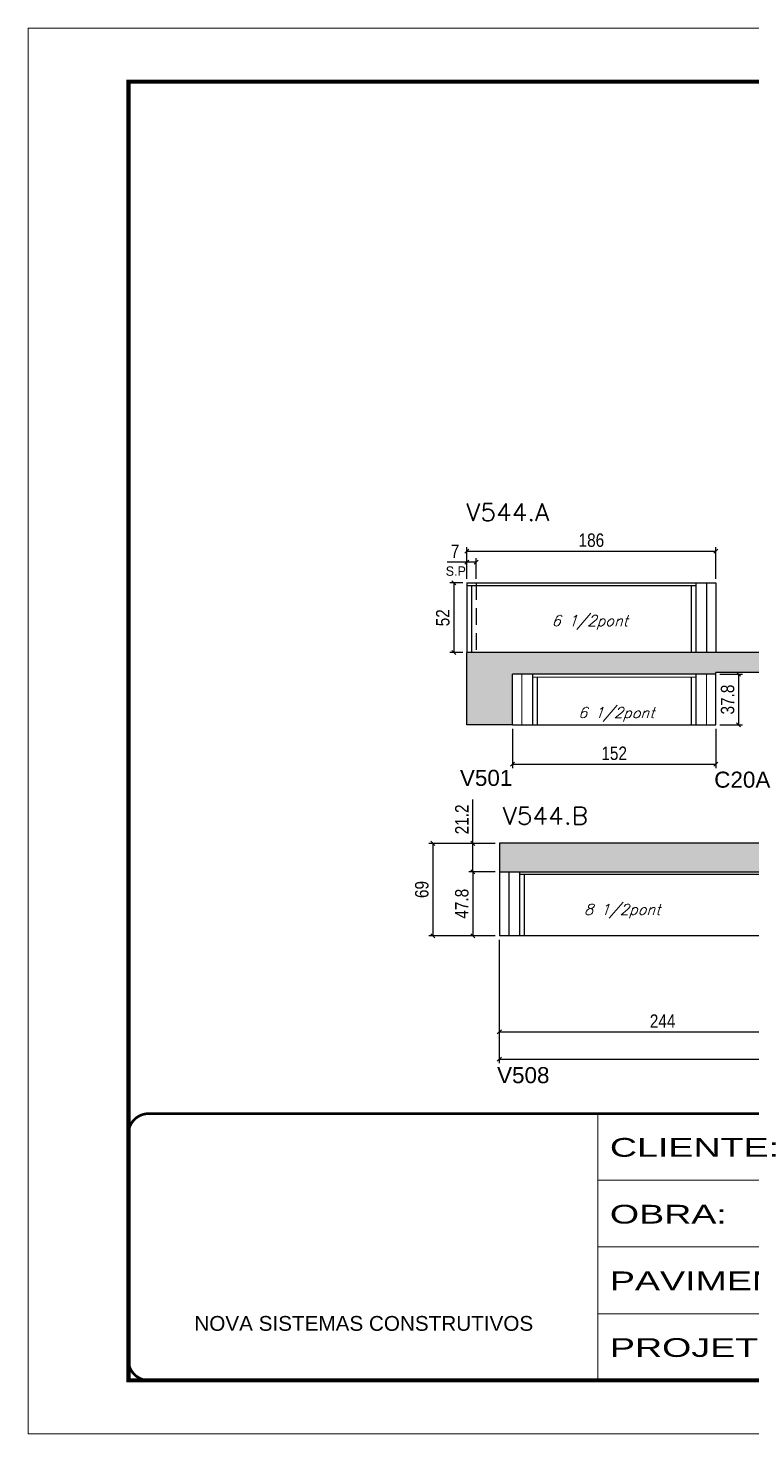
# Model space of a CAD drawing. Extents: x -21493 to -15213, y -12134 to 11887.
# Drawn here: x -21493 to -20953, y -1797 to -747 of the extents above; entities that cross this region are included whole.
import ezdxf

# ---------------------------------------------------------------- set-up
doc = ezdxf.new("R2010")
doc.units = 0
for name, pattern in [('CONTINUO', [0]), ('DASHED', [0.75, 0.5, -0.25]), ('HIDDEN', [0.375, 0.25, -0.125])]:
    doc.linetypes.add(name, pattern=pattern)
for name, color, linetype in [('5', 5, 'Continuous'), ('COTA', 241, 'Continuous'), ('Painéis', 200, 'Continuous'), ('SARR_2.2x7', 40, 'Continuous'), ('SARR_3.5x7', 81, 'Continuous'), ('texto', 7, 'Continuous')]:
    doc.layers.add(name, color=color, linetype=linetype)
for name, color, linetype, lineweight in [('Folhas', 255, 'Continuous', 9), ('Sarr 2.2x7', 40, 'Continuous', 9), ('SARRAFO DE PRESSAO', 251, 'DASHED', 9), ('Texto Seção', 7, 'Continuous', 15)]:
    doc.layers.add(name, color=color, linetype=linetype, lineweight=lineweight)
doc.styles.add('ARIAL', font='arial.ttf')
doc.styles.add('COTA TECNICA', font='techl___.ttf', dxfattribs={"height": 10})
doc.styles.add('REGUA-120', font='ROMANS.shx', dxfattribs={"height": 15})
doc.styles.add('Romans', font='romans.shx')
doc.styles.add('ROMAS860', font='ROMAS860.SHX')
doc.styles.get("Standard").update_dxf_attribs({"font": 'arial.ttf'})
doc.styles.add('Tecnologia', font='')
doc.styles.get('Tecnologia').set_extended_font_data('Forgotten Futurist')
doc.dimstyles.new('PAINEL', dxfattribs={"dimtxt": 10, "dimasz": 3, "dimexe": 3, "dimexo": 3, "dimgap": 3, "dimtad": 1, "dimdec": 1, "dimzin": 12, "dimdsep": 46, "dimtxsty": 'COTA TECNICA', "dimblk1": 'OBLIQUE', "dimblk2": 'OBLIQUE', "dimsah": 1, "dimcen": 0.9, "dimclrd": 4, "dimclre": 4, "dimclrt": 240, "dimadec": 1, "dimazin": 3, "dimtfac": 1, "dimtdec": 1, "dimtmove": 0, "dimatfit": 3, "dimfxl": 1, "dimtolj": 1, "dimtzin": 12, "dimarcsym": 0})

# ---------------------------------------------------------------- blocks, each defined once
blk = doc.blocks.new('_Oblique')
at = {"color": 0, "linetype": 'ByBlock', "lineweight": -2}
blk.add_line((-0.5, -0.5), (0.5, 0.5), dxfattribs=at)
blk = doc.blocks.new('*D1809')
at = {"layer": 'COTA', "color": 4, "lineweight": -2, "ltscale": 25, "transparency": 16777216}
for p, q in [((-21168.5, -1161.5), (-21178.4, -1161.5)), ((-21175.4, -1161.5), (-21175.4, -1213.5)), ((-21168.5, -1213.5), (-21178.4, -1213.5))]:
    blk.add_line(p, q, dxfattribs=at)
at = {"layer": 'Defpoints', "color": 0, "ltscale": 25, "transparency": 16777216}
for p in [(-21165.5, -1161.5), (-21175.4, -1213.5), (-21165.5, -1213.5)]:
    blk.add_point(p, dxfattribs=at)
at = {"layer": 'COTA', "color": 4, "lineweight": -2, "ltscale": 25, "transparency": 16777216, "xscale": 3, "yscale": 3, "zscale": 3}
for p, rotation in [((-21175.4, -1161.5), 90), ((-21175.4, -1213.5), 270)]:
    blk.add_blockref('_Oblique', p, dxfattribs=dict(at, rotation=rotation))
at = {"layer": 'COTA', "color": 240, "ltscale": 25, "transparency": 16777216, "insert": (-21183.5, -1187.5), "char_height": 10, "attachment_point": 5, "rotation": 90, "style": 'COTA TECNICA'}
blk.add_mtext('\\A1;52', dxfattribs=at)
blk = doc.blocks.new('*D1750')
at = {"layer": 'COTA', "color": 4, "lineweight": -2, "ltscale": 25, "transparency": 16777216}
for p, q in [((-21165.5, -1158.5), (-21165.5, -1142.9)), ((-21158.5, -1158.5), (-21158.5, -1142.9)), ((-21165.5, -1145.9), (-21180.2, -1145.9)), ((-21158.5, -1145.9), (-21165.5, -1145.9))]:
    blk.add_line(p, q, dxfattribs=at)
at = {"layer": 'Defpoints', "color": 0, "ltscale": 25, "transparency": 16777216}
for p in [(-21165.5, -1145.9), (-21165.5, -1161.5), (-21158.5, -1161.5)]:
    blk.add_point(p, dxfattribs=at)
at = {"layer": 'COTA', "color": 4, "lineweight": -2, "ltscale": 25, "transparency": 16777216, "xscale": 3, "yscale": 3, "zscale": 3, "rotation": 180}
blk.add_blockref('_Oblique', (-21165.5, -1145.9), dxfattribs=at)
at = {"layer": 'COTA', "color": 4, "lineweight": -2, "ltscale": 25, "transparency": 16777216, "xscale": 3, "yscale": 3, "zscale": 3}
blk.add_blockref('_Oblique', (-21158.5, -1145.9), dxfattribs=at)
at = {"layer": 'COTA', "color": 240, "ltscale": 25, "transparency": 16777216, "insert": (-21174.4, -1137.8), "char_height": 10, "attachment_point": 5, "style": 'COTA TECNICA'}
blk.add_mtext('\\A1;7', dxfattribs=at)
blk = doc.blocks.new('*D1774')
at = {"layer": 'COTA', "color": 4, "lineweight": -2, "ltscale": 25, "transparency": 16777216}
for p, q in [((-21131.5, -1270.5), (-21131.5, -1299.9)), ((-20979.5, -1270.5), (-20979.5, -1299.9)), ((-21131.5, -1296.9), (-20979.5, -1296.9))]:
    blk.add_line(p, q, dxfattribs=at)
at = {"layer": 'Defpoints', "color": 0, "ltscale": 25, "transparency": 16777216}
for p in [(-21131.5, -1267.5), (-20979.5, -1267.5), (-20979.5, -1296.9)]:
    blk.add_point(p, dxfattribs=at)
at = {"layer": 'COTA', "color": 4, "lineweight": -2, "ltscale": 25, "transparency": 16777216, "xscale": 3, "yscale": 3, "zscale": 3, "rotation": 180}
blk.add_blockref('_Oblique', (-21131.5, -1296.9), dxfattribs=at)
at = {"layer": 'COTA', "color": 4, "lineweight": -2, "ltscale": 25, "transparency": 16777216, "xscale": 3, "yscale": 3, "zscale": 3}
blk.add_blockref('_Oblique', (-20979.5, -1296.9), dxfattribs=at)
at = {"layer": 'COTA', "color": 240, "ltscale": 25, "transparency": 16777216, "insert": (-21055.5, -1288.8), "char_height": 10, "attachment_point": 5, "style": 'COTA TECNICA'}
blk.add_mtext('\\A1;152', dxfattribs=at)
blk = doc.blocks.new('*D1832')
at = {"layer": 'COTA', "color": 4, "lineweight": -2, "ltscale": 25, "transparency": 16777216}
for p, q in [((-20976.5, -1229.7), (-20959.5, -1229.7)), ((-20962.5, -1229.7), (-20962.5, -1267.5)), ((-20976.5, -1267.5), (-20959.5, -1267.5))]:
    blk.add_line(p, q, dxfattribs=at)
at = {"layer": 'Defpoints', "color": 0, "ltscale": 25, "transparency": 16777216}
for p in [(-20979.5, -1229.7), (-20979.5, -1267.5), (-20962.5, -1267.5)]:
    blk.add_point(p, dxfattribs=at)
at = {"layer": 'COTA', "color": 4, "lineweight": -2, "ltscale": 25, "transparency": 16777216, "xscale": 3, "yscale": 3, "zscale": 3}
for p, rotation in [((-20962.5, -1229.7), 90), ((-20962.5, -1267.5), 270)]:
    blk.add_blockref('_Oblique', p, dxfattribs=dict(at, rotation=rotation))
at = {"layer": 'COTA', "color": 240, "ltscale": 25, "transparency": 16777216, "insert": (-20970.7, -1248.6), "char_height": 10, "attachment_point": 5, "rotation": 90, "style": 'COTA TECNICA'}
blk.add_mtext('\\A1;37.8', dxfattribs=at)
blk = doc.blocks.new('*D1833')
at = {"layer": 'COTA', "color": 4, "lineweight": -2, "ltscale": 25, "transparency": 16777216}
for p, q in [((-21165.5, -1158.5), (-21165.5, -1134.8)), ((-21165.5, -1137.8), (-20979.5, -1137.8)), ((-20979.5, -1158.5), (-20979.5, -1134.8))]:
    blk.add_line(p, q, dxfattribs=at)
at = {"layer": 'Defpoints', "color": 0, "ltscale": 25, "transparency": 16777216}
for p in [(-20979.5, -1137.8), (-21165.5, -1161.5), (-20979.5, -1161.5)]:
    blk.add_point(p, dxfattribs=at)
at = {"layer": 'COTA', "color": 4, "lineweight": -2, "ltscale": 25, "transparency": 16777216, "xscale": 3, "yscale": 3, "zscale": 3, "rotation": 180}
blk.add_blockref('_Oblique', (-21165.5, -1137.8), dxfattribs=at)
at = {"layer": 'COTA', "color": 4, "lineweight": -2, "ltscale": 25, "transparency": 16777216, "xscale": 3, "yscale": 3, "zscale": 3}
blk.add_blockref('_Oblique', (-20979.5, -1137.8), dxfattribs=at)
at = {"layer": 'COTA', "color": 240, "ltscale": 25, "transparency": 16777216, "insert": (-21072.5, -1129.6), "char_height": 10, "attachment_point": 5, "style": 'COTA TECNICA'}
blk.add_mtext('\\A1;186', dxfattribs=at)
blk = doc.blocks.new('*D1776')
at = {"layer": 'COTA', "color": 4, "lineweight": -2, "ltscale": 25, "transparency": 16777216}
for p, q in [((-21141.3, -1428), (-21141.3, -1499.9)), ((-20897.3, -1428), (-20897.3, -1499.9)), ((-21141.3, -1496.9), (-20897.3, -1496.9))]:
    blk.add_line(p, q, dxfattribs=at)
at = {"layer": 'Defpoints', "color": 0, "ltscale": 25, "transparency": 16777216}
for p in [(-21141.3, -1425), (-20897.3, -1425), (-20897.3, -1496.9)]:
    blk.add_point(p, dxfattribs=at)
at = {"layer": 'COTA', "color": 4, "lineweight": -2, "ltscale": 25, "transparency": 16777216, "xscale": 3, "yscale": 3, "zscale": 3, "rotation": 180}
blk.add_blockref('_Oblique', (-21141.3, -1496.9), dxfattribs=at)
at = {"layer": 'COTA', "color": 4, "lineweight": -2, "ltscale": 25, "transparency": 16777216, "xscale": 3, "yscale": 3, "zscale": 3}
blk.add_blockref('_Oblique', (-20897.3, -1496.9), dxfattribs=at)
at = {"layer": 'COTA', "color": 240, "ltscale": 25, "transparency": 16777216, "insert": (-21019.3, -1488.8), "char_height": 10, "attachment_point": 5, "style": 'COTA TECNICA'}
blk.add_mtext('\\A1;244', dxfattribs=at)
blk = doc.blocks.new('*D1777')
at = {"layer": 'COTA', "color": 4, "lineweight": -2, "ltscale": 25, "transparency": 16777216}
for p, q in [((-21141.3, -1428), (-21141.3, -1520.2)), ((-20207.3, -1465), (-20207.3, -1520.2)), ((-21141.3, -1517.2), (-20207.3, -1517.2))]:
    blk.add_line(p, q, dxfattribs=at)
at = {"layer": 'Defpoints', "color": 0, "ltscale": 25, "transparency": 16777216}
for p in [(-21141.3, -1425), (-20207.3, -1462), (-20207.3, -1517.2)]:
    blk.add_point(p, dxfattribs=at)
at = {"layer": 'COTA', "color": 4, "lineweight": -2, "ltscale": 25, "transparency": 16777216, "xscale": 3, "yscale": 3, "zscale": 3, "rotation": 180}
blk.add_blockref('_Oblique', (-21141.3, -1517.2), dxfattribs=at)
at = {"layer": 'COTA', "color": 4, "lineweight": -2, "ltscale": 25, "transparency": 16777216, "xscale": 3, "yscale": 3, "zscale": 3}
blk.add_blockref('_Oblique', (-20207.3, -1517.2), dxfattribs=at)
at = {"layer": 'COTA', "color": 240, "ltscale": 25, "transparency": 16777216, "insert": (-20674.3, -1509), "char_height": 10, "attachment_point": 5, "style": 'COTA TECNICA'}
blk.add_mtext('\\A1;934', dxfattribs=at)
blk = doc.blocks.new('*D1780')
at = {"layer": 'COTA', "color": 4, "lineweight": -2, "ltscale": 25, "transparency": 16777216}
for p, q in [((-21144.3, -1377.2), (-21164.2, -1377.2)), ((-21161.2, -1377.2), (-21161.2, -1425)), ((-21144.3, -1425), (-21164.2, -1425))]:
    blk.add_line(p, q, dxfattribs=at)
at = {"layer": 'Defpoints', "color": 0, "ltscale": 25, "transparency": 16777216}
for p in [(-21141.3, -1377.2), (-21161.2, -1425), (-21141.3, -1425)]:
    blk.add_point(p, dxfattribs=at)
at = {"layer": 'COTA', "color": 4, "lineweight": -2, "ltscale": 25, "transparency": 16777216, "xscale": 3, "yscale": 3, "zscale": 3}
for p, rotation in [((-21161.2, -1377.2), 90), ((-21161.2, -1425), 270)]:
    blk.add_blockref('_Oblique', p, dxfattribs=dict(at, rotation=rotation))
at = {"layer": 'COTA', "color": 240, "ltscale": 25, "transparency": 16777216, "insert": (-21169.3, -1401.1), "char_height": 10, "attachment_point": 5, "rotation": 90, "style": 'COTA TECNICA'}
blk.add_mtext('\\A1;47.8', dxfattribs=at)
blk = doc.blocks.new('*D1781')
at = {"layer": 'COTA', "color": 4, "lineweight": -2, "ltscale": 25, "transparency": 16777216}
for p, q in [((-21161.2, -1356), (-21161.2, -1323.2)), ((-21144.3, -1356), (-21164.2, -1356)), ((-21161.2, -1377.2), (-21161.2, -1356)), ((-21144.3, -1377.2), (-21164.2, -1377.2))]:
    blk.add_line(p, q, dxfattribs=at)
at = {"layer": 'Defpoints', "color": 0, "ltscale": 25, "transparency": 16777216}
for p in [(-21161.2, -1356), (-21141.3, -1356), (-21141.3, -1377.2)]:
    blk.add_point(p, dxfattribs=at)
at = {"layer": 'COTA', "color": 4, "lineweight": -2, "ltscale": 25, "transparency": 16777216, "xscale": 3, "yscale": 3, "zscale": 3}
for p, rotation in [((-21161.2, -1356), 90), ((-21161.2, -1377.2), 270)]:
    blk.add_blockref('_Oblique', p, dxfattribs=dict(at, rotation=rotation))
at = {"layer": 'COTA', "color": 240, "ltscale": 25, "transparency": 16777216, "insert": (-21169.3, -1338.1), "char_height": 10, "attachment_point": 5, "rotation": 90, "style": 'COTA TECNICA'}
blk.add_mtext('\\A1;21.2', dxfattribs=at)
blk = doc.blocks.new('*D1782')
at = {"layer": 'COTA', "color": 4, "lineweight": -2, "ltscale": 25, "transparency": 16777216}
for p, q in [((-21144.3, -1356), (-21194, -1356)), ((-21191, -1356), (-21191, -1425)), ((-21144.3, -1425), (-21194, -1425))]:
    blk.add_line(p, q, dxfattribs=at)
at = {"layer": 'Defpoints', "color": 0, "ltscale": 25, "transparency": 16777216}
for p in [(-21141.3, -1356), (-21191, -1425), (-21141.3, -1425)]:
    blk.add_point(p, dxfattribs=at)
at = {"layer": 'COTA', "color": 4, "lineweight": -2, "ltscale": 25, "transparency": 16777216, "xscale": 3, "yscale": 3, "zscale": 3}
for p, rotation in [((-21191, -1356), 90), ((-21191, -1425), 270)]:
    blk.add_blockref('_Oblique', p, dxfattribs=dict(at, rotation=rotation))
at = {"layer": 'COTA', "color": 240, "ltscale": 25, "transparency": 16777216, "insert": (-21199.2, -1390.5), "char_height": 10, "attachment_point": 5, "rotation": 90, "style": 'COTA TECNICA'}
blk.add_mtext('\\A1;69', dxfattribs=at)
blk = doc.blocks.new('9999999999')
at = {"color": 30, "linetype": 'CONTINUO'}
for p, q in [((98564.6, 34230.2), (98564.6, 34429.4)), ((98564.6, 34379.6), (99584, 34379.6)), ((98564.6, 34329.8), (99488, 34329.8)), ((98564.6, 34280), (99488, 34280))]:
    blk.add_line(p, q, dxfattribs=at)
at = {"color": 30, "linetype": 'CONTINUO', "const_width": 2}
blk.add_lwpolyline([(99584, 34230.2), (99584, 34414.4, 0.414214), (99569, 34429.4), (98229, 34429.4, 0.414214), (98214, 34414.4), (98214, 34245.2, 0.414214), (98229, 34230.2), (99584, 34230.2)], format="xyb", dxfattribs=at)
at = {"layer": 'Folhas'}
blk.add_lwpolyline([(98139, 34190.2), (99624, 34190.2), (99624, 35240.2), (98139, 35240.2)], close=True, dxfattribs=at)
at = {"layer": 'Folhas', "color": 30, "const_width": 3}
blk.add_lwpolyline([(98214, 34230.2), (99584, 34230.2), (99584, 35200.2), (98214, 35200.2)], close=True, dxfattribs=at)
at = {"color": 7, "linetype": 'Continuous', "ltscale": 5, "style": 'ARIAL'}
blk.add_text('NOVA SISTEMAS CONSTRUTIVOS', height=11.059, dxfattribs=at).set_placement((98263.2, 34267.2))
at = {"layer": 'Folhas', "color": 7, "style": 'Tecnologia', "width": 1.5}
for s, p in [('CLIENTE:', (98573.7, 34397.2)), ('OBRA:', (98573.7, 34347.3)), ('PAVIMENTO:', (98573.7, 34297.5)), ('PROJETO:', (98573.7, 34247.7))]:
    blk.add_text(s, height=14, dxfattribs=at).set_placement(p)

msp = doc.modelspace()

# ---------------------------------------------------------------- hatches: boundary and pattern name
at = {"layer": 'COTA', "linetype": 'ByBlock'}
h = msp.add_hatch(dxfattribs=at)
h.set_pattern_fill('AR-CONC', color=256, scale=0.03)
h.set_pattern_definition([(50, (-159113.9884, -21300.7534), (5.46554007, -0.47817257), [0.5715, -6.2865]), (355, (-159113.9884, -21300.7534), (-1.05730264, 5.73170536), [0.4572, -5.02921753]), (100.4514447, (-159113.533, -21300.793), (4.40823741, 5.25353256), [0.48570026, -5.34270734]), (46.1842, (-159113.9884, -21299.2294), (8.13237123, -1.26126984), [0.85725, -9.42975]), (96.6355576, (-159113.311, -21299.3345), (7.122124, 7.42278374), [0.7285507, -8.01406824]), (351.184151, (-159113.988, -21299.229), (7.122124, 7.42278374), [0.685799, -7.54379196]), (21, (-159113.2264, -21299.6104), (4.54843174, -3.06795595), [0.5715, -6.2865]), (326, (-159113.2264, -21299.6104), (1.85406085, 5.52563898), [0.4572, -5.0292]), (71.451445, (-159112.8474, -21299.866), (6.40249258, 2.45768307), [0.48570026, -5.34269813]), (37.5, (-159113.9884, -21300.7534), (0.092658098, 2.536651166), [0, -4.96824, 0, -5.1054, 0, -5.04825]), (7.5, (-159113.9884, -21300.7534), (2.004589875, 3.005417245), [0, -2.91084, 0, -4.85394, 0, -1.92405]), (327.5, (-159115.6877, -21300.7534), (4.067717855, -0.17186232), [0, -1.905, 0, -5.9436, 0, -7.8867]), (317.5, (-159116.4497, -21300.7534), (4.44387544, 0.76279473), [0, -2.4765, 0, -3.94716, 0, -5.6007])])
h.paths.add_polyline_path([(-20979.51, -1229.7), (-20979.51, -1228.5), (-20242.18, -1228.5), (-20242.18, -1213.5), (-21165.51, -1213.5), (-21165.51, -1267.5), (-21131.51, -1267.5), (-21131.51, -1229.7)])
h = msp.add_hatch(dxfattribs=at)
h.set_pattern_fill('AR-CONC', color=256, scale=0.03)
h.set_pattern_definition([(50, (-157254.8435, -15657.166), (5.46554007, -0.47817257), [0.5715, -6.2865]), (355, (-157254.8435, -15657.166), (-1.05730264, 5.73170536), [0.4572, -5.02921753]), (100.4514447, (-157254.388, -15657.206), (4.40823741, 5.25353256), [0.48570026, -5.34270734]), (46.1842, (-157254.8435, -15655.642), (8.13237123, -1.26126984), [0.85725, -9.42975]), (96.6355576, (-157254.166, -15655.747), (7.122124, 7.42278374), [0.7285507, -8.01406824]), (351.184151, (-157254.8435, -15655.642), (7.122124, 7.42278374), [0.685799, -7.54379196]), (21, (-157254.0815, -15656.023), (4.54843174, -3.06795595), [0.5715, -6.2865]), (326, (-157254.0815, -15656.023), (1.85406085, 5.52563898), [0.4572, -5.0292]), (71.451445, (-157253.7025, -15656.2786), (6.40249258, 2.45768307), [0.48570026, -5.34269813]), (37.5, (-157254.8435, -15657.166), (0.092658098, 2.536651166), [0, -4.96824, 0, -5.1054, 0, -5.04825]), (7.5, (-157254.8435, -15657.166), (2.004589875, 3.005417245), [0, -2.91084, 0, -4.85394, 0, -1.92405]), (327.5, (-157256.5428, -15657.166), (4.067717855, -0.17186232), [0, -1.905, 0, -5.9436, 0, -7.8867]), (317.5, (-157257.3048, -15657.166), (4.44387544, 0.76279473), [0, -2.4765, 0, -3.94716, 0, -5.6007])])
h.paths.add_polyline_path([(-20443.27, -1355.98), (-21141.27, -1355.98), (-21141.27, -1377.18), (-20897.27, -1377.18), (-20683.27, -1377.18), (-20443.27, -1377.18)])

# ---------------------------------------------------------------- linework, layer by layer
for p, q in [((-20242.18, -1213.5), (-21165.51, -1213.5)), ((-21165.51, -1267.5), (-21165.51, -1213.5)), ((-20242.18, -1228.5), (-20979.51, -1228.5)), ((-20979.51, -1229.7), (-20979.51, -1228.5)), ((-21131.51, -1267.5), (-21165.51, -1267.5)), ((-20207.31, -1355.98), (-21141.27, -1355.98)), ((-21141.27, -1355.98), (-21141.27, -1377.18))]:
    msp.add_line(p, q, dxfattribs=at)
at = {"layer": 'Painéis'}
for p, q in [((-21165.51, -1161.5), (-20979.51, -1161.5)), ((-21165.51, -1161.5), (-21165.51, -1213.5)), ((-20979.51, -1161.5), (-20979.51, -1213.5)), ((-20979.51, -1161.5), (-20979.51, -1213.5)), ((-20979.51, -1213.5), (-21165.51, -1213.5)), ((-21131.51, -1267.5), (-21131.51, -1229.7)), ((-20979.51, -1229.7), (-21131.51, -1229.7)), ((-20979.51, -1267.5), (-20979.51, -1229.7)), ((-21131.51, -1267.5), (-20979.51, -1267.5)), ((-21141.27, -1377.18), (-20897.27, -1377.18)), ((-21141.27, -1377.18), (-21141.27, -1424.98)), ((-20897.27, -1424.98), (-21141.27, -1424.98))]:
    msp.add_line(p, q, dxfattribs=at)
at = {"layer": 'Sarr 2.2x7'}
for p, q in [((-21124.51, -1267.5), (-21124.51, -1229.7)), ((-20994.51, -1231.9), (-21116.51, -1231.9)), ((-20986.51, -1267.5), (-20986.51, -1229.7))]:
    msp.add_line(p, q, dxfattribs=at)
at = {"layer": 'SARR_2.2x7', "linetype": 'Continuous', "ltscale": 50}
for p, q in [((-20994.51, -1163.7), (-21165.51, -1163.7)), ((-20986.51, -1161.5), (-20986.51, -1213.5)), ((-21134.27, -1377.18), (-21134.27, -1424.98)), ((-20897.27, -1379.38), (-21126.27, -1379.38))]:
    msp.add_line(p, q, dxfattribs=at)
at = {"layer": 'SARR_2.2x7', "linetype": 'HIDDEN', "ltscale": 50}
msp.add_line((-21158.51, -1161.5), (-21158.51, -1213.5), dxfattribs=at)
at = {"layer": 'SARR_3.5x7'}
for p, q in [((-21165.51, -1161.5), (-21165.51, -1213.5)), ((-21162.01, -1163.7), (-21162.01, -1213.5)), ((-20998.01, -1163.7), (-20998.01, -1213.5)), ((-20994.51, -1161.5), (-20994.51, -1213.5)), ((-21116.51, -1229.7), (-21116.51, -1267.5)), ((-21113.01, -1231.9), (-21113.01, -1267.5)), ((-20998.01, -1231.9), (-20998.01, -1267.5)), ((-20994.51, -1229.7), (-20994.51, -1267.5)), ((-21141.27, -1377.18), (-21141.27, -1424.98)), ((-21126.27, -1377.18), (-21126.27, -1424.98)), ((-21122.77, -1379.38), (-21122.77, -1424.98))]:
    msp.add_line(p, q, dxfattribs=at)

# ---------------------------------------------------------------- block references
at = {"layer": 'SARRAFO DE PRESSAO', "color": 6, "linetype": 'ByBlock'}
msp.add_blockref('9999999999', (-119632.39, -35987.3), dxfattribs=at)

# ---------------------------------------------------------------- texts
at = {"layer": '5', "linetype": 'Continuous'}
for s, p in [('V501', (-21170.74, -1313.1)), ('C20A', (-20980.72, -1314.44)), ('V508', (-21142.97, -1535.13))]:
    msp.add_text(s, height=12, rotation=0.00004, dxfattribs=at).set_placement(p)
at = {"layer": 'texto', "color": 4, "insert": (-21173.82, -1152.7), "char_height": 7, "attachment_point": 5, "style": 'ROMAS860'}
msp.add_mtext('S.P', dxfattribs=at)
at = {"layer": 'texto', "color": 2, "char_height": 8, "attachment_point": 5, "style": 'Romans'}
for s, insert in [('{\\Q19;\\C256;6 1/2pont}', (-21073.72, -1191)), ('{\\Q19;\\C256;6 1/2pont}', (-21053.93, -1259.71)), ('{\\Q19;\\C256;8 1/2pont}', (-21049.48, -1406.68))]:
    msp.add_mtext(s, dxfattribs=dict(at, insert=insert))
at = {"layer": 'Texto Seção', "style": 'REGUA-120', "width": 1.05}
for s, p in [('V544.A', (-21165.99, -1115.17)), ('V544.B', (-21138.76, -1341.91))]:
    msp.add_text(s, height=13, dxfattribs=at).set_placement(p)

# ---------------------------------------------------------------- dimensions: what is measured, and where the dimension line sits
at = {"layer": 'COTA', "ltscale": 25}
for base, p1, p2, picture, middle in [((-20979.51, -1137.76), (-21165.51, -1161.5), (-20979.51, -1161.5), '*D1833', (-21072.51, -1129.64)), ((-21165.51, -1145.86), (-21158.51, -1161.5), (-21165.51, -1161.5), '*D1750', (-21174.37, -1137.79)), ((-20979.51, -1296.92), (-21131.51, -1267.5), (-20979.51, -1267.5), '*D1774', (-21055.51, -1288.81)), ((-20897.27, -1496.9), (-21141.27, -1424.98), (-20897.27, -1424.98), '*D1776', (-21019.27, -1488.83)), ((-20207.31, -1517.23), (-21141.27, -1424.98), (-20207.31, -1461.98), '*D1777', (-20674.29, -1508.98))]:
    dim = msp.add_linear_dim(base=base, p1=p1, p2=p2, dimstyle='PAINEL', dxfattribs=at)
    dim.commit()
    dim.dimension.update_dxf_attribs({"geometry": picture, "text_midpoint": middle})
for base, p1, p2, picture, middle in [((-21175.4, -1213.5), (-21165.51, -1161.5), (-21165.51, -1213.5), '*D1809', (-21183.51, -1187.5)), ((-20962.47, -1267.5), (-20979.51, -1229.7), (-20979.51, -1267.5), '*D1832', (-20970.71, -1248.6)), ((-21161.21, -1355.98), (-21141.27, -1377.18), (-21141.27, -1355.98), '*D1781', (-21169.26, -1338.11)), ((-21191.02, -1424.98), (-21141.27, -1355.98), (-21141.27, -1424.98), '*D1782', (-21199.15, -1390.48)), ((-21161.21, -1424.98), (-21141.27, -1377.18), (-21141.27, -1424.98), '*D1780', (-21169.3, -1401.08))]:
    dim = msp.add_linear_dim(base=base, p1=p1, p2=p2, angle=90, dimstyle='PAINEL', dxfattribs=at)
    dim.commit()
    dim.dimension.update_dxf_attribs({"geometry": picture, "text_midpoint": middle})

doc.saveas('drawing.dxf')
